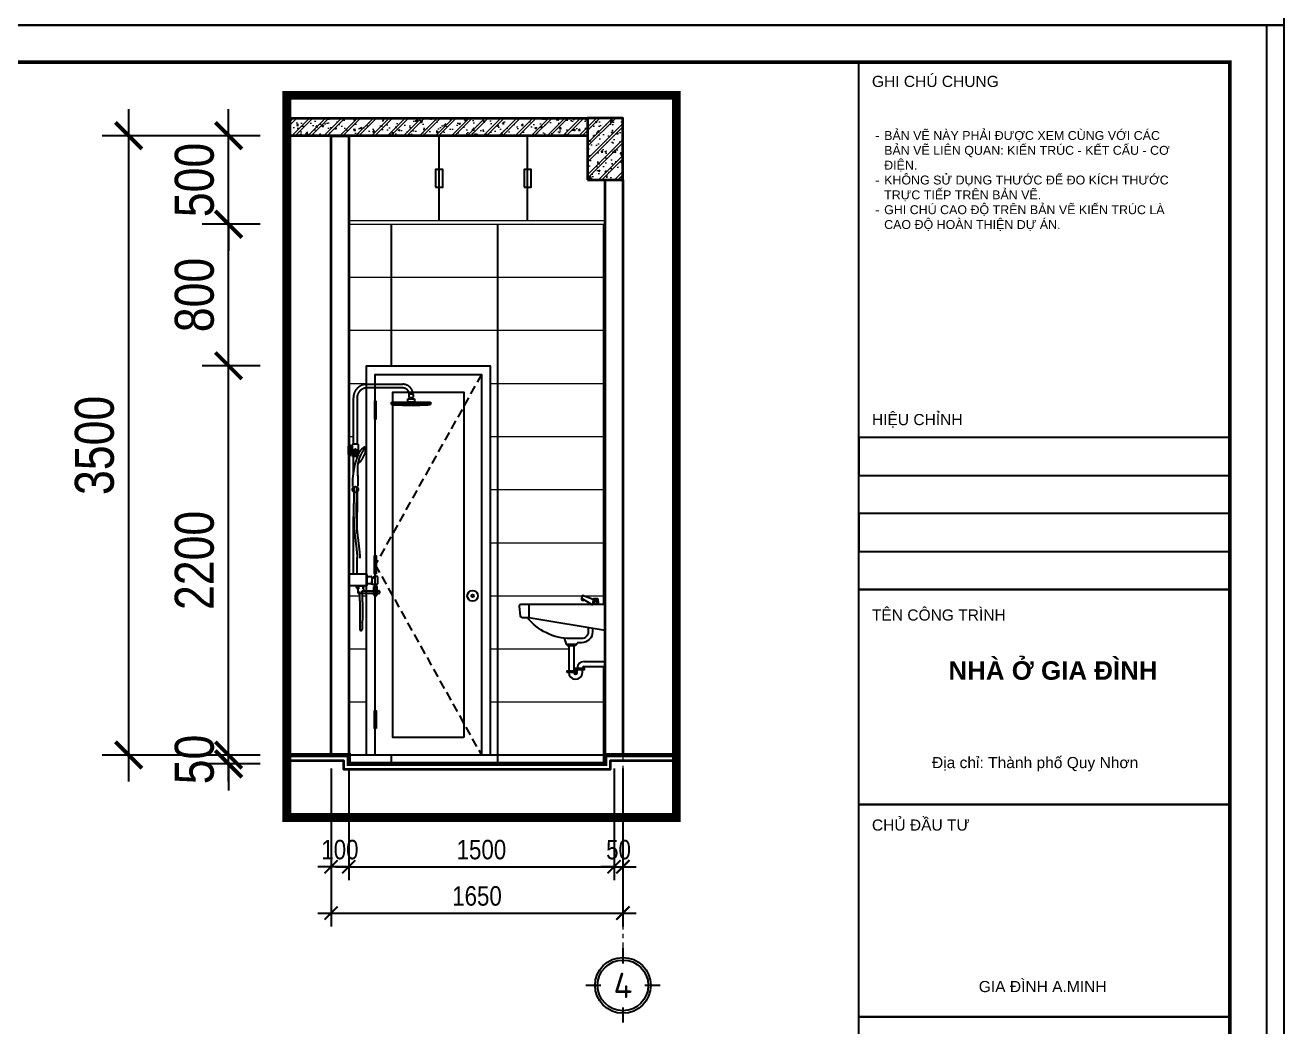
# Model space of a CAD drawing. Header units: inches. Extents: x 236662 to 497023, y -248575 to 81795.
# Drawn here: x 293034 to 300149, y -216880 to -211220 of the extents above; entities that cross this region are included whole.
import ezdxf
from ezdxf.enums import TextEntityAlignment as Align

# ---------------------------------------------------------------- set-up
doc = ezdxf.new("R2010")
doc.units = ezdxf.units.IN
doc.header["$LTSCALE"] = 10
doc.header["$MEASUREMENT"] = 0
for name, pattern in [('ACAD_ISO02W100', [15, 12, -3]), ('CENTER', [2, 1.25, -0.25, 0.25, -0.25]), ('DASHED2', [0.375, 0.25, -0.125]), ('HIDDEN', [0.375, 0.25, -0.125])]:
    doc.linetypes.add(name, pattern=pattern)
for name, color, linetype in [('01. HP_TEXT', 9, 'Continuous'), ('04. HP_CUA', 153, 'Continuous'), ('07. HP_KY HIEU', 43, 'Continuous'), ('08. HP_DIM', 118, 'Continuous'), ('10. HP_VAT DUNG 1', 144, 'Continuous'), ('hach', 7, 'Continuous'), ('TEXT', 2, 'Continuous')]:
    doc.layers.add(name, color=color, linetype=linetype)
for name, color, linetype, lineweight in [('02. HP_BE TONG', 1, 'Continuous', 35), ('03. HP_TUONG', 2, 'Continuous', 35), ('05. HP_TRUC', 251, 'CENTER', 5), ('06. HP_THAY 1', 134, 'Continuous', 15), ('06. HP_THAY 2', 147, 'Continuous', 13), ('09_HP_HATCH', 8, 'Continuous', 5)]:
    doc.layers.add(name, color=color, linetype=linetype, lineweight=lineweight)
doc.layers.add('Tpl_Bound', color=1, linetype='Continuous', plot=False)
doc.styles.add('ISOCP50', font='isocpeur.ttf')
doc.styles.add('TA1', font='arial.ttf')
doc.styles.add('TEXT (none)', font='arial.ttf')
doc.styles.add('text2', font='VHELVCN.TTF')
doc.dimstyles.new('AL-100', dxfattribs={"dimtxt": 220, "dimasz": 150, "dimexe": 150, "dimexo": 150, "dimgap": 80, "dimtad": 1, "dimdec": 0, "dimzin": 9, "dimtxsty": 'text2', "dimblk": 'ARCHTICK', "dimcen": 1, "dimdle": 150, "dimclrd": 256, "dimclre": 256, "dimclrt": 7, "dimadec": 0, "dimazin": 0, "dimtfac": 1, "dimtdec": 0, "dimtix": 1, "dimtmove": 2, "dimatfit": 3, "dimldrblk": 'ARCHTICK', "dimfxl": 1, "dimtolj": 1, "dimtzin": 0, "dimlwd": -1, "dimlwe": -1, "dimarcsym": 0})
doc.dimstyles.new('AL-100 (1-50)', dxfattribs={"dimscale": 0.5, "dimtxt": 220, "dimasz": 150, "dimexe": 150, "dimexo": 150, "dimgap": 80, "dimtad": 1, "dimdec": 0, "dimzin": 9, "dimtxsty": 'text2', "dimblk": 'ARCHTICK', "dimcen": 1, "dimdle": 150, "dimclrd": 256, "dimclre": 256, "dimclrt": 7, "dimadec": 0, "dimazin": 0, "dimtfac": 1, "dimtdec": 0, "dimtix": 1, "dimtmove": 2, "dimatfit": 3, "dimldrblk": 'ARCHTICK', "dimfxl": 1, "dimtolj": 1, "dimtzin": 0, "dimlwd": -1, "dimlwe": -1, "dimarcsym": 0})

# ---------------------------------------------------------------- blocks, each defined once
blk = doc.blocks.new('KHUNG TEN A-3')
at = {"layer": '01. HP_TEXT'}
for points in [[(365, 220.95), (365, 292), (415, 292), (415, 220.95)], [(365, 241.41), (365, 236.3), (415, 236.3), (415, 241.41)], [(365, 231.18), (365, 236.3), (415, 236.3), (415, 231.18)], [(365, 231.18), (365, 226.07), (415, 226.07), (415, 231.18)], [(365, 220.95), (365, 226.07), (415, 226.07), (415, 220.95)], [(365, 191.95), (365, 220.95), (415, 220.95), (415, 191.95)], [(365, 163.34), (365, 191.95), (415, 191.95), (415, 163.34)], [(365, 116.74), (365, 163.34), (415, 163.34), (415, 116.74)]]:
    blk.add_lwpolyline(points, close=True, dxfattribs=at)
at = {"layer": '02. HP_BE TONG', "color": 1, "const_width": 0.5}
blk.add_lwpolyline([(15, 5), (415, 5), (415, 292), (15, 292)], close=True, dxfattribs=at)
at = {"layer": '06. HP_THAY 1'}
blk.add_lwpolyline([(0, 297), (420, 297), (420, 0), (0, 0)], close=True, dxfattribs=at)
at = {"layer": 'Defpoints'}
blk.add_lwpolyline([(0, 0), (420, 0), (420, 297), (0, 297)], close=True, dxfattribs=at)
at = {"layer": '01. HP_TEXT', "color": 7, "style": 'TA1'}
for s, p in [('GHI CHÚ CHUNG', (366.75, 288.67)), ('HIỆU CHỈNH', (366.75, 243.09)), ('TÊN CÔNG TRÌNH', (366.75, 216.75)), ('CHỦ ĐẦU TƯ', (366.75, 188.44))]:
    blk.add_text(s, height=1.5, dxfattribs=at).set_placement(p)
at = {"layer": '01. HP_TEXT', "attachment_point": 1}
for s, width, gutter_width, heights, insert, char_height, style in [('\\pi-1.2,l2.4,t2.4,4.8;-^IBẢN VẼ NÀY PHẢI ĐƯỢC XEM CÙNG VỚI CÁC \\P\\pi0,t4.8;BẢN VẼ LIÊN QUAN: KIẾN TRÚC - KẾT CẤU - CƠ \\PĐIỆN.\\P\\pi-1.2,t2.4,4.8;-^IKHÔNG SỬ DỤNG THƯỚC ĐỂ ĐO KÍCH THƯỚC \\P\\pi0,t4.8;TRỰC TIẾP TRÊN BẢN VẼ.\\P\\pi-1.2,t2.4,4.8;-^IGHI CHÚ CAO ĐỘ TRÊN BẢN VẼ KIẾN TRÚC LÀ \\P\\pi0,t4.8;CAO ĐỘ HOÀN THIỆN DỰ ÁN.', 42.6333, 2.41, [32.36], (366, 282.73), 1.2, 'TEXT (none)'), ('\\pi10.25739;{\\fArial|b1|i0|c0|p34;NHÀ Ở GIA ĐÌNH}', 48.1904, 0.0339, [17.72], (366.81, 211.27), 2.5, 'TA1')]:
    blk.add_mtext_dynamic_manual_height_columns(s, width=width, gutter_width=gutter_width, heights=heights, dxfattribs=dict(at, insert=insert, char_height=char_height, style=style))
at = {"layer": '01. HP_TEXT', "color": 7, "char_height": 1.5, "attachment_point": 1, "style": 'TA1'}
for s, width, insert in [('\\A1;\\pxi-0.29899,l2,t4.70101,11.70101;Địa chỉ: Thành phố Quy Nhơn', 34.8513, (372.3, 198.36)), ('\\A1;\\pxi-1,l2,t4,11;GIA ĐÌNH A.MINH', 42.6333, (379.66, 168.17))]:
    blk.add_mtext_dynamic_manual_height_columns(s, width=width, gutter_width=2.41, heights=[62.37], dxfattribs=dict(at, insert=insert))
blk = doc.blocks.new('_ArchTick')
at = {"color": 0, "linetype": 'ByBlock', "const_width": 0.15}
blk.add_lwpolyline([(-0.5, -0.5), (0.5, 0.5)], dxfattribs=at)
blk = doc.blocks.new('*D831')
at = {"layer": '08. HP_DIM', "transparency": 16777216}
for p, q in [((294763.2, -215419.4), (294763.2, -216050.4)), ((294863.2, -215615.5), (294863.2, -216050.4)), ((294763.2, -215975.4), (294688.2, -215975.4)), ((294863.2, -215975.4), (294763.2, -215975.4)), ((294863.2, -215975.4), (294938.2, -215975.4))]:
    blk.add_line(p, q, dxfattribs=at)
at = {"layer": 'Defpoints', "color": 0, "transparency": 16777216}
for p in [(294763.2, -215344.4), (294863.2, -215540.5), (294763.2, -215975.4)]:
    blk.add_point(p, dxfattribs=at)
at = {"layer": '08. HP_DIM', "transparency": 16777216, "xscale": 75, "yscale": 75, "zscale": 75}
blk.add_blockref('_ArchTick', (294763.2, -215975.4), dxfattribs=at)
at = {"layer": '08. HP_DIM', "transparency": 16777216, "xscale": 75, "yscale": 75, "zscale": 75, "rotation": 180}
blk.add_blockref('_ArchTick', (294863.2, -215975.4), dxfattribs=at)
at = {"layer": '08. HP_DIM', "color": 7, "transparency": 16777216, "insert": (294813.2, -215879.3), "char_height": 110, "attachment_point": 5, "style": 'text2'}
blk.add_mtext('\\A1;100', dxfattribs=at)
blk = doc.blocks.new('*D832')
at = {"layer": '08. HP_DIM', "transparency": 16777216}
for p, q in [((294863.2, -215419.4), (294863.2, -216050.4)), ((296363.2, -215419.4), (296363.2, -216050.4)), ((294788.2, -215975.4), (296438.2, -215975.4))]:
    blk.add_line(p, q, dxfattribs=at)
at = {"layer": 'Defpoints', "color": 0, "transparency": 16777216}
for p in [(294863.2, -215344.4), (296363.2, -215344.4), (296363.2, -215975.4)]:
    blk.add_point(p, dxfattribs=at)
at = {"layer": '08. HP_DIM', "transparency": 16777216, "xscale": 75, "yscale": 75, "zscale": 75, "rotation": 180}
blk.add_blockref('_ArchTick', (294863.2, -215975.4), dxfattribs=at)
at = {"layer": '08. HP_DIM', "transparency": 16777216, "xscale": 75, "yscale": 75, "zscale": 75}
blk.add_blockref('_ArchTick', (296363.2, -215975.4), dxfattribs=at)
at = {"layer": '08. HP_DIM', "color": 7, "transparency": 16777216, "insert": (295613.2, -215879.3), "char_height": 110, "attachment_point": 5, "style": 'text2'}
blk.add_mtext('\\A1;1500', dxfattribs=at)
blk = doc.blocks.new('*D833')
at = {"layer": '08. HP_DIM', "transparency": 16777216}
for p, q in [((296363.2, -215419.4), (296363.2, -216050.4)), ((296413.2, -215615.5), (296413.2, -216050.4)), ((296363.2, -215975.4), (296288.2, -215975.4)), ((296363.2, -215975.4), (296413.2, -215975.4)), ((296413.2, -215975.4), (296488.2, -215975.4))]:
    blk.add_line(p, q, dxfattribs=at)
at = {"layer": 'Defpoints', "color": 0, "transparency": 16777216}
for p in [(296363.2, -215344.4), (296413.2, -215540.5), (296413.2, -215975.4)]:
    blk.add_point(p, dxfattribs=at)
at = {"layer": '08. HP_DIM', "transparency": 16777216, "xscale": 75, "yscale": 75, "zscale": 75}
blk.add_blockref('_ArchTick', (296363.2, -215975.4), dxfattribs=at)
at = {"layer": '08. HP_DIM', "transparency": 16777216, "xscale": 75, "yscale": 75, "zscale": 75, "rotation": 180}
blk.add_blockref('_ArchTick', (296413.2, -215975.4), dxfattribs=at)
at = {"layer": '08. HP_DIM', "color": 7, "transparency": 16777216, "insert": (296388.2, -215879.3), "char_height": 110, "attachment_point": 5, "style": 'text2'}
blk.add_mtext('\\A1;50', dxfattribs=at)
blk = doc.blocks.new('*D834')
at = {"layer": '08. HP_DIM', "transparency": 16777216}
for p, q in [((294763.2, -215419.4), (294763.2, -216312.3)), ((296413.2, -215419.4), (296413.2, -216312.3)), ((294688.2, -216237.3), (296488.2, -216237.3))]:
    blk.add_line(p, q, dxfattribs=at)
at = {"layer": 'Defpoints', "color": 0, "transparency": 16777216}
for p in [(294763.2, -215344.4), (296413.2, -215344.4), (296413.2, -216237.3)]:
    blk.add_point(p, dxfattribs=at)
at = {"layer": '08. HP_DIM', "transparency": 16777216, "xscale": 75, "yscale": 75, "zscale": 75, "rotation": 180}
blk.add_blockref('_ArchTick', (294763.2, -216237.3), dxfattribs=at)
at = {"layer": '08. HP_DIM', "transparency": 16777216, "xscale": 75, "yscale": 75, "zscale": 75}
blk.add_blockref('_ArchTick', (296413.2, -216237.3), dxfattribs=at)
at = {"layer": '08. HP_DIM', "color": 7, "transparency": 16777216, "insert": (295588.2, -216141.1), "char_height": 110, "attachment_point": 5, "style": 'text2'}
blk.add_mtext('\\A1;1650', dxfattribs=at)
blk = doc.blocks.new('*U310')
at = {"ltscale": 20}
h = blk.add_hatch(dxfattribs=at)
h.set_pattern_fill('_USER', color=8, scale=34, angle=32.99202, style=0, pattern_type=0)
h.set_pattern_definition([(180, (55, 2000), (2e-12, -34), [])])
h.paths.add_polyline_path([(55, 2000), (45, 2000), (45, 1900), (55, 1900)])
h = blk.add_hatch(dxfattribs=at)
h.set_pattern_fill('_USER', color=8, scale=34, angle=32.99202, style=0, pattern_type=0)
h.set_pattern_definition([(180, (55, 1025), (4e-12, 34), [])])
h.paths.add_polyline_path([(55, 1025), (45, 1025), (45, 1125), (55, 1125)])
h = blk.add_hatch(dxfattribs=at)
h.set_pattern_fill('_USER', color=8, scale=34, angle=32.99202, style=0, pattern_type=0)
h.set_pattern_definition([(180, (55, 150), (4e-12, 34), [])])
h.paths.add_polyline_path([(55, 150), (45, 150), (45, 250), (55, 250)])
for points in [[(50, 0), (0, 0), (0, 2200), (700, 2200), (700, 0), (650, 0)], [(50, 2000), (50, 2150), (650, 2150), (650, 0), (50, 0), (50, 150)], [(50, 1125), (50, 1900)], [(50, 250), (50, 1025)]]:
    blk.add_lwpolyline(points)
at = {"color": 8, "linetype": 'HIDDEN', "ltscale": 20}
blk.add_lwpolyline([(650, 2150), (50, 1075), (650, 0)], dxfattribs=at)
for points in [[(55, 2000), (45, 2000), (45, 1900), (55, 1900)], [(550, 100), (150, 100), (150, 2050), (550, 2050)], [(55, 1025), (45, 1025), (45, 1125), (55, 1125)], [(55, 150), (45, 150), (45, 250), (55, 250)]]:
    blk.add_lwpolyline(points, close=True)
for radius in [30, 7]:
    blk.add_circle((600, 900), radius)
blk = doc.blocks.new('grid test1')
at = {"ltscale": 20}
for p, q in [((0, 440), (0, 260)), ((-260, 0), (-440, 0)), ((440, 0), (260, 0)), ((0, -260), (0, -440))]:
    blk.add_line(p, q, dxfattribs=at)
at = {"color": 251, "ltscale": 20, "true_color": 0x636466}
for radius in [330, 300]:
    blk.add_circle((0, 0), radius, dxfattribs=at)
at = {"layer": '01. HP_TEXT', "color": 2, "ltscale": 20, "true_color": 0xf1eb1f, "style": 'ISOCP50'}
blk.add_attdef('GRID', text='', height=300, dxfattribs=at).set_placement((-37, 0), align=Align.MIDDLE_CENTER)
blk = doc.blocks.new('LAVABO1S')
at = {"linetype": 'Continuous'}
for p, q in [((-0.613, 8.355), (-0.642, 8.007)), ((-0.513, 8.355), (-0.484, 8.01)), ((-4.5, 8.003), (-4.5, 7.253)), ((-2.15, 5.676), (-2.15, 4.003)), ((-1.85, 5.676), (-1.85, 4.003)), ((-1.25, 4.653), (0, 4.653)), ((-1.65, 4.003), (-1.65, 4.253)), ((-1.35, 4.003), (-1.35, 4.253)), ((-1.25, 4.353), (0, 4.353))]:
    blk.add_line(p, q, dxfattribs=at)
for points in [[(-0.711, 8.299), (-1.34, 8.551), (-1.398, 8.391), (-0.755, 8.001)], [(-0.381, 8.012), (-0.438, 8.355), (-0.688, 8.355), (-0.746, 8.005)], [(-2.423, 6.027), (-2.304, 5.676), (-1.679, 5.676), (-1.66, 5.759)], [(-2.234, 5.675), (-2.234, 5.586), (-1.888, 5.586)], [(-1.753, 5.675), (-1.753, 5.586), (-2.099, 5.586)]]:
    blk.add_lwpolyline(points, dxfattribs=at)
for points in [[(0, 8.003), (-4.986, 8.003, 0.453592), (-5.085, 7.889), (-5.012, 7.339, 0.375902), (-4.912, 7.253), (-4.5, 7.253), (0, 6.503)], [(-1, 6.669), (-1, 6.403, -0.414214), (-1.4, 6.003), (-2.052, 6.003, -0.231669), (-4.6, 7.253, 1.552799)], [(-0.75, 6.628), (-0.75, 6.403, -0.414214), (-1.4, 5.753), (-1.661, 5.753, -0.02028)]]:
    blk.add_lwpolyline(points, format="xyb", dxfattribs=at)
for points in [[(-2.25, 4.003), (-2.25, 4.099), (-1.756, 4.099), (-1.756, 4.003)], [(-1.745, 4.158), (-1.745, 4.254), (-1.252, 4.254), (-1.252, 4.158)]]:
    blk.add_lwpolyline(points, close=True, dxfattribs=at)
for centre, radius, start, end in [((-1.305, 8.35), 0.101, 156.51961, 319.26806), ((-1.25, 4.253), 0.4, 90, 180), ((-1.75, 4.003), 0.4, 180, 0), ((-1.75, 4.003), 0.1, 180, 0), ((-1.25, 4.253), 0.1, 90, 180)]:
    blk.add_arc(centre, radius, start, end, dxfattribs=at)
blk = doc.blocks.new('ÁDASDASDAA')
at = {"layer": '10. HP_VAT DUNG 1', "linetype": 'DASHED2', "ltscale": 150}
for p, q in [((46.9, 1023), (46.9, 760.4)), ((363.3, 1044.3), (342.4, 1044.3)), ((338.9, 982), (362.2, 982)), ((-1.9, 703.1), (-1.9, 750.7)), ((1.8, 754.5), (7.8, 754.5)), ((11.5, 750.7), (11.5, 703.1)), ((11.5, 739.2), (14.3, 739.2)), ((14.3, 713.7), (11.5, 713.7)), ((16.2, 737.3), (16.2, 715.5)), ((16.2, 735.1), (20.8, 735.1)), ((16.2, 720.1), (20.8, 720.1)), ((20.5, 735.1), (20.5, 759)), ((20.5, 690.9), (20.5, 720.1)), ((24.2, 762.8), (49.2, 762.8)), ((24.6, 731.3), (24.6, 723.8)), ((32, 700), (32, 717.3)), ((35.7, 721), (37.9, 721)), ((41.7, 717.3), (41.7, 700)), ((53, 759), (53, 694.6)), ((7.8, 699.4), (1.8, 699.4)), ((49.2, 690.9), (20.5, 690.9)), ((37.9, 696.2), (35.7, 696.2)), ((46.9, 690.9), (46.9, 681.1)), ((31.1, 497.6), (31.1, 512.5)), ((45.2, 497.6), (45.2, 512.5)), ((48.4, 255.9), (48.9, 493.5)), ((27, 28.3), (27.7, 352.7)), ((47.9, 28.2), (48.1, 121.2)), ((0, -32.1), (0, 20.8)), ((0, -20.8), (0, 0)), ((7.5, 28.3), (97.5, 28.3)), ((105, -32.1), (105, 20.8)), ((105, 12.9), (127.3, 12.9)), ((131, 9.1), (131, -24.8)), ((144.2, 15.3), (159, 15.2)), ((162.8, 11.5), (162.8, -27.2)), ((97.5, -39.6), (7.5, -39.6)), ((43.4, -39.6), (84, -39.6)), ((43.4, -49.4), (43.4, -39.6)), ((60, -53.1), (47.1, -53.1)), ((52.5, -39.6), (84, -39.6)), ((52.5, -79.5), (52.5, -53.1)), ((80.3, -53.1), (75, -53.1)), ((75.5, -66.6), (142.1, -66.6)), ((75.5, -83.3), (75.5, -66.6)), ((84, -39.6), (84, -49.4)), ((84, -56.9), (84, -66.6)), ((127.3, -28.5), (105, -28.5)), ((131.1, -27.2), (131.1, -14.6)), ((159, -30.9), (134.9, -30.9)), ((142.1, -90.4), (142.1, -44.1)), ((145.8, -40.3), (155.8, -40.3)), ((159.6, -44.1), (159.6, -90.4)), ((159.6, -66.6), (170.7, -66.6)), ((174.5, -70.4), (174.5, -79.5)), ((84, -83.3), (56.2, -83.3)), ((142.1, -83.3), (75.5, -83.3)), ((155.8, -94.1), (145.8, -94.1)), ((170.7, -83.3), (159.6, -83.3)), ((61.7, -247.8), (61.7, -284.1)), ((76.7, -243.8), (76.7, -284.1)), ((69.2, -291.6), (69.2, -291.6))]:
    blk.add_line(p, q, dxfattribs=at)
blk.add_lwpolyline([(103, 1100.1), (305, 1100.1, -0.414214), (363.4, 1041.7), (363.4, 1027.8, -0.414214), (359.6, 1024.1), (346.1, 1024.1, -0.414214), (342.4, 1027.8), (342.4, 1041.7, 0.414214), (305, 1079.1), (103, 1079.1)], format="xyb", dxfattribs=at)
for points in [[(26, 761.8), (26, 1023.9)], [(26, 588.8), (26, 691.8)]]:
    blk.add_lwpolyline(points, dxfattribs=at)
for points in [[(240.9, 999.4), (461.5, 999.4), (461.5, 985.1), (240.9, 985.1)], [(333.9, 1017.7), (370.8, 1017.7), (370.8, 999.4), (333.9, 999.4)], [(146.9, -30.9), (155.9, -30.9), (155.9, -40.3), (146.9, -40.3)]]:
    blk.add_lwpolyline(points, close=True, dxfattribs=at)
for centre, radius in [((36.8, 727.6), 6.6), ((37.3, 505.1), 16.4)]:
    blk.add_circle(centre, radius, dxfattribs=at)
for centre, radius, start, end in [((103, 1023), 77.1, 90, 180), ((103, 1023), 56.1, 90, 180), ((351.2, 3003.8), 2021.7, 266.87298, 273.12702), ((1.8, 750.7), 3.74, 90, 180), ((7.8, 750.7), 3.74, 0, 90), ((14.3, 737.3), 1.87, 0, 90), ((14.3, 715.5), 1.87, 270, 0), ((24.2, 759), 3.74, 90, 180), ((20.8, 731.3), 3.74, 0, 90), ((20.8, 723.8), 3.74, 270, 0), ((35.7, 717.3), 3.74, 90, 180), ((37.9, 717.3), 3.74, 0, 90), ((49.2, 759), 3.74, 0, 90), ((1.8, 703.1), 3.74, 180, 270), ((7.8, 703.1), 3.74, 270, 0), ((35.7, 700), 3.74, 180, 270), ((37.9, 700), 3.74, 270, 0), ((49.2, 694.6), 3.74, 270, 0), ((7.5, 20.8), 7.48, 90, 180), ((97.5, 20.8), 7.48, 0, 90), ((127.3, 9.1), 3.74, 0, 90), ((159, 11.5), 3.74, 0, 89.96096), ((7.5, -32.1), 7.48, 180, 270), ((47.1, -49.4), 3.74, 180, 270), ((80.3, -49.4), 3.74, 270, 0), ((80.3, -56.9), 3.74, 0, 90), ((97.5, -32.1), 7.48, 270, 0), ((127.3, -24.8), 3.74, 270, 0), ((134.9, -27.2), 3.74, 180, 270), ((145.8, -44.1), 3.74, 90, 180), ((155.8, -44.1), 3.74, 0, 90), ((159, -27.2), 3.74, 270, 0), ((170.7, -70.4), 3.74, 0, 90), ((56.2, -79.5), 3.74, 180, 270), ((145.8, -90.4), 3.74, 180, 270), ((155.8, -90.4), 3.74, 270, 0), ((170.7, -79.5), 3.74, 270, 0), ((69.2, -284.1), 7.48, 180, 270), ((69.2, -284.1), 7.48, 270, 0)]:
    blk.add_arc(centre, radius, start, end, dxfattribs=at)
for points, knots in [([(344.1, 1024.1), (343.5, 1022.7), (341.8, 1018.5), (337, 1018), (333.9, 1017.7)], [0, 0, 0, 0, 4.412344, 12.88897, 12.88897, 12.88897, 12.88897]), ([(360.6, 1024.1), (361.2, 1022.7), (362.9, 1018.5), (367.7, 1018), (370.8, 1017.7)], [0, 0, 0, 0, 4.412344, 12.88897, 12.88897, 12.88897, 12.88897]), ([(23.2, 523), (22.8, 530.4), (22, 547.3), (24, 577.5), (28.8, 607.6), (33, 636), (41.5, 666.6), (53.1, 699.5), (68.3, 730.9), (82.1, 742.2), (87.2, 746.3)], [0, 0, 0, 0, 22.364841, 50.62886, 90.689566, 113.7327, 136.66556, 185.691238, 219.104465, 238.695602, 238.695602, 238.695602, 238.695602]), ([(90.8, 739.6), (87.1, 734.2), (76.4, 718.5), (62.2, 691.3), (53.6, 664.3), (45.3, 617.9), (53.2, 573.2), (51, 533.2), (50.5, 524.4)], [0, 0, 0, 0, 19.821192, 56.980666, 91.588605, 104.347309, 197.910757, 224.472979, 224.472979, 224.472979, 224.472979]), ([(87.2, 746.3), (89.2, 745.9), (95.2, 744.4), (94.8, 730.3), (93.1, 713.9), (82.8, 693.1), (73.3, 673.4), (62.2, 659), (54.5, 653.6), (51.3, 651.3)], [0, 0, 0, 0, 5.679087, 17.00309, 34.212097, 58.674032, 84.163668, 100.472701, 112.254783, 112.254783, 112.254783, 112.254783]), ([(31.1, 512.5), (30.9, 513.7), (30.4, 516.1), (28.3, 517.4), (27.3, 518.1)], [0, 0, 0, 0, 3.348746, 7.030401, 7.030401, 7.030401, 7.030401]), ([(45.2, 512.5), (45.4, 513.7), (45.9, 516.1), (47.9, 517.4), (49, 518.1)], [0, 0, 0, 0, 3.348746, 7.030401, 7.030401, 7.030401, 7.030401]), ([(29.2, 490.8), (28.2, 450.1), (26.3, 375.6), (29.6, 281.5), (38.9, 211.5), (46.4, 148.3), (51, 81.7), (58.4, -3.8), (62.5, -112.4), (62, -198.3), (61.7, -247.8)], [0, 0, 0, 0, 122.223915, 223.577142, 281.946964, 334.080615, 414.34135, 482.079347, 591.673085, 740.018926, 740.018926, 740.018926, 740.018926]), ([(31.1, 497.6), (30.9, 496.5), (30.4, 494.1), (28.3, 492.8), (27.3, 492.1)], [0, 0, 0, 0, 3.348746, 7.030401, 7.030401, 7.030401, 7.030401]), ([(44.1, 490.4), (43.6, 469.5), (43.1, 448.7), (42.6, 415.2), (42.4, 402.6), (42.4, 381.8), (42.4, 373.5), (42.6, 357), (42.7, 348.8), (43.3, 324.1), (44.1, 307.7), (45.7, 284.6), (46.2, 277.8), (47.1, 268.8), (47.3, 266.5), (47.8, 261.9), (48, 259.5), (48.8, 252.6), (49.3, 247.9), (51, 233.9), (52.2, 224.6), (53.8, 211.9), (54.2, 208.6), (55, 202.1), (55.4, 198.8), (56.6, 189), (57.3, 182.5), (58.6, 170.7), (59.2, 165.5), (60, 157.5), (60.3, 154.7), (60.8, 149.1), (61, 146.2), (61.8, 137.8), (62.3, 132.2), (63.6, 115.4), (64.5, 104.2), (65.6, 89.3), (65.9, 85.6), (66.4, 79.1), (66.6, 76.4), (67, 70.9), (67.3, 68.1), (67.9, 59.8), (68.4, 54.3), (69.7, 37.6), (70.6, 26.5), (71.6, 11.6), (71.9, 7.8), (72.4, 0.3), (72.6, -3.5), (73.3, -14.9), (73.7, -22.4), (74.7, -45.1), (75.3, -60.2), (76.4, -98.3), (76.7, -121.4), (77.1, -167.4), (77, -190.4), (76.8, -236.5), (76.5, -259.6), (76.7, -243.8)], [0, 0, 0, 0, 167.623842, 167.623842, 269.288906, 269.288906, 335.942574, 335.942574, 402.596242, 402.596242, 535.903578, 535.903578, 591.115144, 591.115144, 610.088371, 610.088371, 629.061598, 629.061598, 667.008052, 667.008052, 742.900961, 742.900961, 769.149431, 769.149431, 795.397901, 795.397901, 847.894842, 847.894842, 889.429331, 889.429331, 911.858109, 911.858109, 934.286887, 934.286887, 979.144444, 979.144444, 1068.859557, 1068.859557, 1098.828686, 1098.828686, 1121.082469, 1121.082469, 1143.336253, 1143.336253, 1187.84382, 1187.84382, 1276.858955, 1276.858955, 1306.966026, 1306.966026, 1337.073098, 1337.073098, 1397.287241, 1397.287241, 1517.715527, 1517.715527, 1701.519191, 1701.519191, 1885.322854, 1885.322854, 2070.350351, 2070.350351, 2070.350351, 2070.350351]), ([(45.2, 497.6), (45.3, 496.4), (45.6, 494.1), (47.9, 493.7), (48.9, 493.5)], [0, 0, 0, 0, 3.348746, 6.223772, 6.223772, 6.223772, 6.223772]), ([(133.2, 2.7), (135.2, 2.8), (138.9, 3), (138.5, 9.3), (141.2, 12.9), (143.5, 14.7), (144.2, 15.3)], [0, 0, 0, 0, 5.042369, 9.315869, 15.551203, 18.197125, 18.197125, 18.197125, 18.197125])]:
    blk.add_open_spline(points, degree=3, knots=knots, dxfattribs=at)
blk = doc.blocks.new('*D1245')
at = {"layer": '08. HP_DIM', "transparency": 16777216}
for p, q in [((294183.8, -215344.4), (294183.8, -215194.4)), ((294363.2, -215344.4), (294033.8, -215344.4)), ((294183.8, -215394.4), (294183.8, -215344.4)), ((294363.2, -215394.4), (294033.8, -215394.4)), ((294183.8, -215394.4), (294183.8, -215544.4))]:
    blk.add_line(p, q, dxfattribs=at)
at = {"layer": 'Defpoints', "color": 0, "transparency": 16777216}
for p in [(294183.8, -215344.4), (294513.2, -215344.4), (294513.2, -215394.4)]:
    blk.add_point(p, dxfattribs=at)
at = {"layer": '08. HP_DIM', "transparency": 16777216, "xscale": 150, "yscale": 150, "zscale": 150}
for p, rotation in [((294183.8, -215344.4), 270), ((294183.8, -215394.4), 90)]:
    blk.add_blockref('_ArchTick', p, dxfattribs=dict(at, rotation=rotation))
at = {"layer": '08. HP_DIM', "color": 7, "transparency": 16777216, "insert": (293991.5, -215369.4), "char_height": 220, "attachment_point": 5, "rotation": 90, "style": 'text2'}
blk.add_mtext('\\A1;50', dxfattribs=at)
blk = doc.blocks.new('*D1246')
at = {"layer": '08. HP_DIM', "transparency": 16777216}
for p, q in [((294183.8, -215494.4), (294183.8, -212994.4)), ((294363.2, -213144.4), (294033.8, -213144.4)), ((294363.2, -215344.4), (294033.8, -215344.4))]:
    blk.add_line(p, q, dxfattribs=at)
at = {"layer": 'Defpoints', "color": 0, "transparency": 16777216}
for p in [(294183.8, -213144.4), (294513.2, -213144.4), (294513.2, -215344.4)]:
    blk.add_point(p, dxfattribs=at)
at = {"layer": '08. HP_DIM', "transparency": 16777216, "xscale": 150, "yscale": 150, "zscale": 150}
for p, rotation in [((294183.8, -213144.4), 90), ((294183.8, -215344.4), 270)]:
    blk.add_blockref('_ArchTick', p, dxfattribs=dict(at, rotation=rotation))
at = {"layer": '08. HP_DIM', "color": 7, "transparency": 16777216, "insert": (293991.5, -214244.4), "char_height": 220, "attachment_point": 5, "rotation": 90, "style": 'text2'}
blk.add_mtext('\\A1;2200', dxfattribs=at)
blk = doc.blocks.new('*D1247')
at = {"layer": '08. HP_DIM', "transparency": 16777216}
for p, q in [((294183.8, -213294.4), (294183.8, -212194.7)), ((294363.2, -212344.7), (294033.8, -212344.7)), ((294363.2, -213144.4), (294033.8, -213144.4))]:
    blk.add_line(p, q, dxfattribs=at)
at = {"layer": 'Defpoints', "color": 0, "transparency": 16777216}
for p in [(294183.8, -212344.7), (294513.2, -212344.7), (294513.2, -213144.4)]:
    blk.add_point(p, dxfattribs=at)
at = {"layer": '08. HP_DIM', "transparency": 16777216, "xscale": 150, "yscale": 150, "zscale": 150}
for p, rotation in [((294183.8, -212344.7), 90), ((294183.8, -213144.4), 270)]:
    blk.add_blockref('_ArchTick', p, dxfattribs=dict(at, rotation=rotation))
at = {"layer": '08. HP_DIM', "color": 7, "transparency": 16777216, "insert": (293991.5, -212744.5), "char_height": 220, "attachment_point": 5, "rotation": 90, "style": 'text2'}
blk.add_mtext('\\A1;800', dxfattribs=at)
blk = doc.blocks.new('*D1248')
at = {"layer": '08. HP_DIM', "transparency": 16777216}
for p, q in [((294183.8, -211844.4), (294183.8, -211694.4)), ((294363.2, -211844.4), (294033.8, -211844.4)), ((294183.8, -212344.7), (294183.8, -211844.4)), ((294363.2, -212344.7), (294033.8, -212344.7)), ((294183.8, -212344.7), (294183.8, -212494.7))]:
    blk.add_line(p, q, dxfattribs=at)
at = {"layer": 'Defpoints', "color": 0, "transparency": 16777216}
for p in [(294183.8, -211844.4), (294513.2, -211844.4), (294513.2, -212344.7)]:
    blk.add_point(p, dxfattribs=at)
at = {"layer": '08. HP_DIM', "transparency": 16777216, "xscale": 150, "yscale": 150, "zscale": 150}
for p, rotation in [((294183.8, -211844.4), 270), ((294183.8, -212344.7), 90)]:
    blk.add_blockref('_ArchTick', p, dxfattribs=dict(at, rotation=rotation))
at = {"layer": '08. HP_DIM', "color": 7, "transparency": 16777216, "insert": (293991.5, -212094.5), "char_height": 220, "attachment_point": 5, "rotation": 90, "style": 'text2'}
blk.add_mtext('\\A1;500', dxfattribs=at)
blk = doc.blocks.new('*D1249')
at = {"layer": '08. HP_DIM', "transparency": 16777216}
for p, q in [((293618.8, -211694.4), (293618.8, -215494.4)), ((294363.2, -211844.4), (293468.8, -211844.4)), ((294363.2, -215344.4), (293468.8, -215344.4))]:
    blk.add_line(p, q, dxfattribs=at)
at = {"layer": 'Defpoints', "color": 0, "transparency": 16777216}
for p in [(294513.2, -211844.4), (293618.8, -215344.4), (294513.2, -215344.4)]:
    blk.add_point(p, dxfattribs=at)
at = {"layer": '08. HP_DIM', "transparency": 16777216, "xscale": 150, "yscale": 150, "zscale": 150}
for p, rotation in [((293618.8, -211844.4), 90), ((293618.8, -215344.4), 270)]:
    blk.add_blockref('_ArchTick', p, dxfattribs=dict(at, rotation=rotation))
at = {"layer": '08. HP_DIM', "color": 7, "transparency": 16777216, "insert": (293426.5, -213594.4), "char_height": 220, "attachment_point": 5, "rotation": 90, "style": 'text2'}
blk.add_mtext('\\A1;3500', dxfattribs=at)

msp = doc.modelspace()

# ---------------------------------------------------------------- hatches: boundary and pattern name
at = {"layer": '09_HP_HATCH'}
h = msp.add_hatch(dxfattribs=at)
h.set_pattern_fill('CHAU-01', color=256, scale=15, pattern_type=2)
h.set_pattern_definition([(50, (-13001.32, -21473.42), (107.589027, -9.41282), [11.25, -123.75]), (355, (-13001.32, -21473.42), (-20.8127, 112.82882), [9, -99]), (100.4514, (-12992.35, -21474.21), (86.776407, 103.41593), [9.56103, -105.171317]), (46.1842, (-13001.32, -21443.42), (160.086157, -24.82785), [16.875, -185.625]), (96.6356, (-12987.98, -21445.49), (140.199406, 146.11768), [14.34154, -157.75695]), (351.1842, (-13001.32, -21443.42), (140.19929, 146.11779), [13.5, -148.5]), (21, (-12986.32, -21450.92), (89.536058, -60.392834), [11.25, -123.75]), (326, (-12986.32, -21450.92), (36.4973, 108.772507), [9, -99]), (71.4514, (-12978.86, -21455.95), (126.033394, 48.379575), [9.56103, -105.171317]), (37.5, (-13001.32, -21473.42), (1.8239783, 49.934078), [0, -97.8, 0, -100.5, 0, -99.375]), (7.5, (-13001.32, -21473.42), (39.460431, 59.161757), [0, -57.3, 0, -95.55, 0, -37.875]), (327.5, (-13034.77, -21473.42), (80.0733654, -3.3832308), [0, -37.5, 0, -117, 0, -155.25]), (317.5, (-13049.77, -21473.42), (87.477925, 15.015747), [0, -48.75, 0, -77.7, 0, -110.25]), (45, (-13001.32, -21473.42), (-45.078057, 45.078057), []), (45, (-13001.32, -21455.046), (-45.078057, 45.078057), [])])
h.paths.add_polyline_path([(294513.2, -211744.4), (296213.2, -211744.4), (296213.2, -211844.4), (294513.2, -211844.4)])
h.paths.add_polyline_path([(296213.2, -212094.4), (296413.2, -212094.4), (296413.2, -211744.4), (296213.2, -211744.4)])
h = msp.add_hatch(dxfattribs=at)
h.set_pattern_fill('_USER', color=8, scale=300, pattern_type=0)
h.set_pattern_definition([(0, (296313.24, -215344.4), (0, 300), [])])
edge = h.paths.add_edge_path()
edge.add_line((296313.2, -212344.7), (294863.2, -212344.7))
edge.add_line((294863.2, -212344.7), (294863.2, -213594.5))
edge.add_line((294863.2, -213594.5), (294874.8, -213594.5))
edge.add_line((294874.8, -213594.5), (294874.8, -213609.8))
edge.add_line((294874.8, -213609.8), (294883.7, -213609.8))
edge.add_line((294883.7, -213609.8), (294883.7, -213586.2))
edge.add_line((294883.7, -213586.2), (294889.2, -213586.2))
edge.add_line((294889.2, -213586.2), (294889.2, -213328.9))
edge.add_arc((294966.3, -213326), 77.1, 92.24893, 182.16801, ccw=False)
edge.add_line((294963.2, -213249), (294963.2, -213144.4))
edge.add_line((294963.2, -213144.4), (295663.2, -213144.4))
edge.add_line((295663.2, -213144.4), (295663.2, -215344.4))
edge.add_line((295663.2, -215344.4), (295613.2, -215344.4))
edge.add_line((295613.2, -215344.4), (295013.2, -215344.4))
edge.add_line((295013.2, -215344.4), (294963.2, -215344.4))
edge.add_line((294963.2, -215344.4), (294963.2, -214432.3))
edge.add_line((294963.2, -214432.3), (294939.2, -214432.3))
edge.add_spline(control_points=[(294939.2, -214432.3), (294939.7, -214452.7), (294940, -214473), (294940.3, -214516.4), (294940.3, -214539.4), (294940, -214585.5), (294939.8, -214608.6), (294939.9, -214592.8)], knot_values=[1538.906653, 1538.906653, 1538.906653, 1538.906653, 1701.519191, 1701.519191, 1885.322854, 1885.322854, 2070.350351, 2070.350351, 2070.350351, 2070.350351], degree=3, periodic=0)
edge.add_line((294939.9, -214593.3), (294939.9, -214633.1))
edge.add_arc((294932.4, -214633.1), 7.48, -90, 0, ccw=False)
edge.add_line((294932.4, -214640.6), (294932.4, -214640.6))
edge.add_arc((294932.4, -214633.1), 7.48, 180, 270, ccw=False)
edge.add_line((294924.9, -214633.1), (294924.9, -214596.8))
edge.add_spline(control_points=[(294924.9, -214596.8), (294925.2, -214547.3), (294925.6, -214492.5), (294924.3, -214437.7), (294924.2, -214432.3)], knot_values=[575.4944, 575.4944, 575.4944, 575.4944, 723.84024, 740.018926, 740.018926, 740.018926, 740.018926], degree=3, periodic=0)
edge.add_line((294924.2, -214432.3), (294915.7, -214432.3))
edge.add_line((294915.7, -214432.3), (294915.7, -214402.1))
edge.add_line((294915.7, -214402.1), (294906.6, -214402.1))
edge.add_line((294906.6, -214402.1), (294906.6, -214388.6))
edge.add_line((294906.6, -214388.6), (294863.2, -214388.6))
edge.add_line((294863.2, -214388.6), (294863.2, -215344.4))
edge.add_line((294863.2, -215344.4), (294863.2, -215394.4))
edge.add_line((294863.2, -215394.4), (296313.2, -215394.4))
edge.add_line((296313.2, -215394.4), (296313.2, -215344.4))
edge.add_line((296313.2, -215344.4), (296313.2, -214844.4))
edge.add_line((296313.2, -214844.4), (296193.4, -214844.4))
edge.add_arc((296193.4, -214854), 9.59, 90, 178.96189)
edge.add_line((296183.8, -214853.8), (296193.2, -214853.8))
edge.add_line((296193.2, -214853.8), (296193.2, -214863))
edge.add_line((296193.2, -214863), (296183.8, -214863))
edge.add_line((296183.8, -214863), (296183.8, -214877.9))
edge.add_arc((296145.4, -214877.9), 38.4, -180, 0, ccw=False)
edge.add_line((296107.1, -214877.9), (296097.5, -214877.9))
edge.add_line((296097.5, -214877.9), (296097.5, -214868.7))
edge.add_line((296097.5, -214868.7), (296107.1, -214868.7))
edge.add_line((296107.1, -214868.7), (296107.1, -214726.1))
edge.add_line((296107.1, -214726.1), (296099, -214726.1))
edge.add_line((296099, -214726.1), (296099, -214717.5))
edge.add_line((296099, -214717.5), (296092.3, -214717.5))
edge.add_line((296092.3, -214717.5), (296081, -214684.1))
edge.add_arc((296116.7, -214376.8), 309.4, 217.77948, 263.37549, ccw=False)
edge.add_line((295872.2, -214566.3), (295842.2, -214566.3))
edge.add_arc((295842.2, -214556.7), 9.59, 187.59464, 270, ccw=False)
edge.add_line((295832.7, -214558), (295825.7, -214505.3))
edge.add_arc((295835.2, -214504), 9.59, 90, 187.59464, ccw=False)
edge.add_line((295835.2, -214494.4), (296240.5, -214494.4))
edge.add_line((296240.5, -214494.4), (296195.6, -214467.2))
edge.add_arc((296188.1, -214461.1), 9.71, 163.40465, 320.97156, ccw=False)
edge.add_line((296178.8, -214458.3), (296184.8, -214441.8))
edge.add_line((296184.8, -214441.8), (296246.3, -214466.4))
edge.add_line((296246.3, -214466.4), (296247.3, -214460.6))
edge.add_line((296247.3, -214460.6), (296271.3, -214460.6))
edge.add_line((296271.3, -214460.6), (296276.9, -214494.4))
edge.add_line((296276.9, -214494.4), (296313.2, -214494.4))
edge.add_line((296313.2, -214494.4), (296313.2, -212344.7))
at = {"layer": 'hach'}
h = msp.add_hatch(dxfattribs=at)
h.set_pattern_fill('_USER', color=8, scale=600, angle=90, pattern_type=0)
h.set_pattern_definition([(90, (289105.23, -187192.9), (-600, 4e-14), [])])
edge = h.paths.add_edge_path()
edge.add_line((296313.2, -212344.7), (294863.2, -212344.7))
edge.add_line((294863.2, -212344.7), (294863.2, -213594.5))
edge.add_line((294863.2, -213594.5), (294874.8, -213594.5))
edge.add_line((294874.8, -213594.5), (294874.8, -213609.8))
edge.add_line((294874.8, -213609.8), (294883.7, -213609.8))
edge.add_line((294883.7, -213609.8), (294883.7, -213586.2))
edge.add_line((294883.7, -213586.2), (294889.2, -213586.2))
edge.add_line((294889.2, -213586.2), (294889.2, -213328.9))
edge.add_arc((294966.3, -213326), 77.1, 92.24893, 182.16801, ccw=False)
edge.add_line((294963.2, -213249), (294963.2, -213144.4))
edge.add_line((294963.2, -213144.4), (295663.2, -213144.4))
edge.add_line((295663.2, -213144.4), (295663.2, -215344.4))
edge.add_line((295663.2, -215344.4), (295613.2, -215344.4))
edge.add_line((295613.2, -215344.4), (295013.2, -215344.4))
edge.add_line((295013.2, -215344.4), (294963.2, -215344.4))
edge.add_line((294963.2, -215344.4), (294963.2, -214432.3))
edge.add_line((294963.2, -214432.3), (294939.2, -214432.3))
edge.add_spline(control_points=[(294939.2, -214432.3), (294939.7, -214452.7), (294940, -214473), (294940.3, -214516.4), (294940.3, -214539.4), (294940, -214585.5), (294939.8, -214608.6), (294939.9, -214592.8)], knot_values=[1538.906653, 1538.906653, 1538.906653, 1538.906653, 1701.519191, 1701.519191, 1885.322854, 1885.322854, 2070.350351, 2070.350351, 2070.350351, 2070.350351], degree=3, periodic=0)
edge.add_line((294939.9, -214593.3), (294939.9, -214633.1))
edge.add_arc((294932.4, -214633.1), 7.48, -90, 0, ccw=False)
edge.add_line((294932.4, -214640.6), (294932.4, -214640.6))
edge.add_arc((294932.4, -214633.1), 7.48, 180, 270, ccw=False)
edge.add_line((294924.9, -214633.1), (294924.9, -214596.8))
edge.add_spline(control_points=[(294924.9, -214596.8), (294925.2, -214547.3), (294925.6, -214492.5), (294924.3, -214437.7), (294924.2, -214432.3)], knot_values=[575.4944, 575.4944, 575.4944, 575.4944, 723.84024, 740.018926, 740.018926, 740.018926, 740.018926], degree=3, periodic=0)
edge.add_line((294924.2, -214432.3), (294915.7, -214432.3))
edge.add_line((294915.7, -214432.3), (294915.7, -214402.1))
edge.add_line((294915.7, -214402.1), (294906.6, -214402.1))
edge.add_line((294906.6, -214402.1), (294906.6, -214388.6))
edge.add_line((294906.6, -214388.6), (294863.2, -214388.6))
edge.add_line((294863.2, -214388.6), (294863.2, -215344.4))
edge.add_line((294863.2, -215344.4), (294863.2, -215394.4))
edge.add_line((294863.2, -215394.4), (296313.2, -215394.4))
edge.add_line((296313.2, -215394.4), (296313.2, -215344.4))
edge.add_line((296313.2, -215344.4), (296313.2, -214844.4))
edge.add_line((296313.2, -214844.4), (296193.4, -214844.4))
edge.add_arc((296193.4, -214854), 9.59, 90, 178.96189)
edge.add_line((296183.8, -214853.8), (296193.2, -214853.8))
edge.add_line((296193.2, -214853.8), (296193.2, -214863))
edge.add_line((296193.2, -214863), (296183.8, -214863))
edge.add_line((296183.8, -214863), (296183.8, -214877.9))
edge.add_arc((296145.4, -214877.9), 38.4, -180, 0, ccw=False)
edge.add_line((296107.1, -214877.9), (296097.5, -214877.9))
edge.add_line((296097.5, -214877.9), (296097.5, -214868.7))
edge.add_line((296097.5, -214868.7), (296107.1, -214868.7))
edge.add_line((296107.1, -214868.7), (296107.1, -214726.1))
edge.add_line((296107.1, -214726.1), (296099, -214726.1))
edge.add_line((296099, -214726.1), (296099, -214717.5))
edge.add_line((296099, -214717.5), (296092.3, -214717.5))
edge.add_line((296092.3, -214717.5), (296081, -214684.1))
edge.add_arc((296116.7, -214376.8), 309.4, 217.77948, 263.37549, ccw=False)
edge.add_line((295872.2, -214566.3), (295842.2, -214566.3))
edge.add_arc((295842.2, -214556.7), 9.59, 187.59464, 270, ccw=False)
edge.add_line((295832.7, -214558), (295825.7, -214505.3))
edge.add_arc((295835.2, -214504), 9.59, 90, 187.59464, ccw=False)
edge.add_line((295835.2, -214494.4), (296240.5, -214494.4))
edge.add_line((296240.5, -214494.4), (296195.6, -214467.2))
edge.add_arc((296188.1, -214461.1), 9.71, 163.40465, 320.97156, ccw=False)
edge.add_line((296178.8, -214458.3), (296184.8, -214441.8))
edge.add_line((296184.8, -214441.8), (296246.3, -214466.4))
edge.add_line((296246.3, -214466.4), (296247.3, -214460.6))
edge.add_line((296247.3, -214460.6), (296271.3, -214460.6))
edge.add_line((296271.3, -214460.6), (296276.9, -214494.4))
edge.add_line((296276.9, -214494.4), (296313.2, -214494.4))
edge.add_line((296313.2, -214494.4), (296313.2, -212344.7))

# ---------------------------------------------------------------- linework, layer by layer
at = {"layer": '02. HP_BE TONG'}
for points in [[(294513.2, -211744.4), (296213.2, -211744.4), (296213.2, -211844.4), (294513.2, -211844.4)], [(296213.2, -212094.4), (296413.2, -212094.4), (296413.2, -211744.4), (296213.2, -211744.4)]]:
    msp.add_lwpolyline(points, close=True, dxfattribs=at)
at = {"layer": '02. HP_BE TONG', "const_width": 25}
msp.add_lwpolyline([(294513.2, -215344.4), (294863.2, -215344.4), (294863.2, -215394.4), (296313.2, -215394.4), (296313.2, -215344.4), (296714.6, -215344.4)], dxfattribs=at)
at = {"layer": '02. HP_BE TONG'}
msp.add_lwpolyline([(294513.2, -215374.4), (294833.2, -215374.4), (294833.2, -215424.4), (296343.2, -215424.4), (296343.2, -215374.4), (296714.6, -215374.4)], dxfattribs=at)
at = {"layer": '03. HP_TUONG'}
for points in [[(294763.2, -211844.4), (294863.2, -211844.4), (294863.2, -215344.4), (294763.2, -215344.4)], [(296313.2, -212094.4), (296413.2, -212094.4), (296413.2, -215344.4), (296313.2, -215344.4)]]:
    msp.add_lwpolyline(points, close=True, dxfattribs=at)
at = {"layer": '05. HP_TRUC', "ltscale": 10}
msp.add_line((296413.2, -212004.4), (296413.2, -216435.6), dxfattribs=at)
at = {"layer": '06. HP_THAY 2'}
msp.add_lwpolyline([(294863.2, -212344.7), (296313.2, -212344.7), (296313.2, -212324.7), (294863.2, -212324.7)], close=True, dxfattribs=at)
at = {"layer": '07. HP_KY HIEU'}
for p, q in [((295374.2, -212324.7), (295374.2, -211844.4)), ((295874.2, -212324.7), (295874.2, -211844.4))]:
    msp.add_line(p, q, dxfattribs=at)
at = {"layer": '07. HP_KY HIEU', "linetype": 'ACAD_ISO02W100', "ltscale": 5, "const_width": 50}
msp.add_lwpolyline([(294513.2, -211615.9), (296714.6, -211615.9), (296714.6, -215697), (294513.2, -215697)], close=True, dxfattribs=at)
at = {"layer": '07. HP_KY HIEU'}
for points in [[(295354.2, -212134.5), (295394.2, -212134.5), (295394.2, -212034.5), (295354.2, -212034.5)], [(295854.2, -212134.5), (295894.2, -212134.5), (295894.2, -212034.5), (295854.2, -212034.5)]]:
    msp.add_lwpolyline(points, close=True, dxfattribs=at)
at = {"layer": '08. HP_DIM'}
msp.add_line((296313.2, -215344.4), (294863.2, -215344.4), dxfattribs=at)
at = {"layer": 'Tpl_Bound', "color": 1}
for points in [[(282444.5, -211219.9), (282444.5, -198768), (300149.2, -198768), (300149.2, -211219.9)], [(282444.5, -223671.7), (282444.5, -211219.9), (300149.2, -211219.9), (300149.2, -223671.7)]]:
    msp.add_lwpolyline(points, close=True, dxfattribs=at)

# ---------------------------------------------------------------- block references
at = {"color": 1, "xscale": 41.9254843875517, "yscale": 41.9254843875517, "zscale": 41.9254843875517}
msp.add_blockref('KHUNG TEN A-3', (282444.5, -223671.7, -318.6), dxfattribs=at)
at = {"layer": '04. HP_CUA'}
msp.add_blockref('*U310', (294963.2, -215344.4), dxfattribs=at)
at = {"layer": '06. HP_THAY 2'}
msp.add_blockref('ÁDASDASDAA', (294863.2, -214349), dxfattribs=at)
at = {"layer": '07. HP_KY HIEU', "ltscale": 20}
ref = msp.add_blockref('grid test1', (296413.2, -216645.8), dxfattribs=dict(at, xscale=0.477750000078231, yscale=0.477750000078231, zscale=0.477750000078231))
ref.add_attrib('GRID', '4', dxfattribs={"layer": 'TEXT', "ltscale": 20, "height": 143.3, "style": 'ISOCP50'}).set_placement((296413.2, -216645.8), align=Align.MIDDLE_CENTER)
at = {"layer": '10. HP_VAT DUNG 1', "xscale": 95.88117708830394, "yscale": 95.88117708830394, "zscale": 95.88117708830394}
msp.add_blockref('LAVABO1S', (296313.2, -215261.7), dxfattribs=at)

# ---------------------------------------------------------------- dimensions: what is measured, and where the dimension line sits
at = {"layer": '08. HP_DIM'}
for base, p1, p2, picture, middle in [((293618.8, -215344.4), (294513.2, -211844.4), (294513.2, -215344.4), '*D1249', (293426.5, -213594.4)), ((294183.8, -211844.4), (294513.2, -212344.7), (294513.2, -211844.4), '*D1248', (293991.5, -212094.5)), ((294183.8, -212344.7), (294513.2, -213144.4), (294513.2, -212344.7), '*D1247', (293991.5, -212744.5)), ((294183.8, -213144.4), (294513.2, -215344.4), (294513.2, -213144.4), '*D1246', (293991.5, -214244.4)), ((294183.8, -215344.4), (294513.2, -215394.4), (294513.2, -215344.4), '*D1245', (293991.5, -215369.4))]:
    dim = msp.add_linear_dim(base=base, p1=p1, p2=p2, angle=90, dimstyle='AL-100', dxfattribs=at)
    dim.commit()
    dim.dimension.update_dxf_attribs({"geometry": picture, "text_midpoint": middle})
for base, p1, p2, picture, middle in [((294763.2, -215975.4), (294863.2, -215540.5), (294763.2, -215344.4), '*D831', (294813.2, -215879.3)), ((296413.2, -216237.3), (294763.2, -215344.4), (296413.2, -215344.4), '*D834', (295588.2, -216141.1)), ((296363.2, -215975.4), (294863.2, -215344.4), (296363.2, -215344.4), '*D832', (295613.2, -215879.3)), ((296413.2, -215975.4), (296363.2, -215344.4), (296413.2, -215540.5), '*D833', (296388.2, -215879.3))]:
    dim = msp.add_linear_dim(base=base, p1=p1, p2=p2, dimstyle='AL-100 (1-50)', dxfattribs=at)
    dim.commit()
    dim.dimension.update_dxf_attribs({"geometry": picture, "text_midpoint": middle})

doc.saveas('drawing.dxf')
